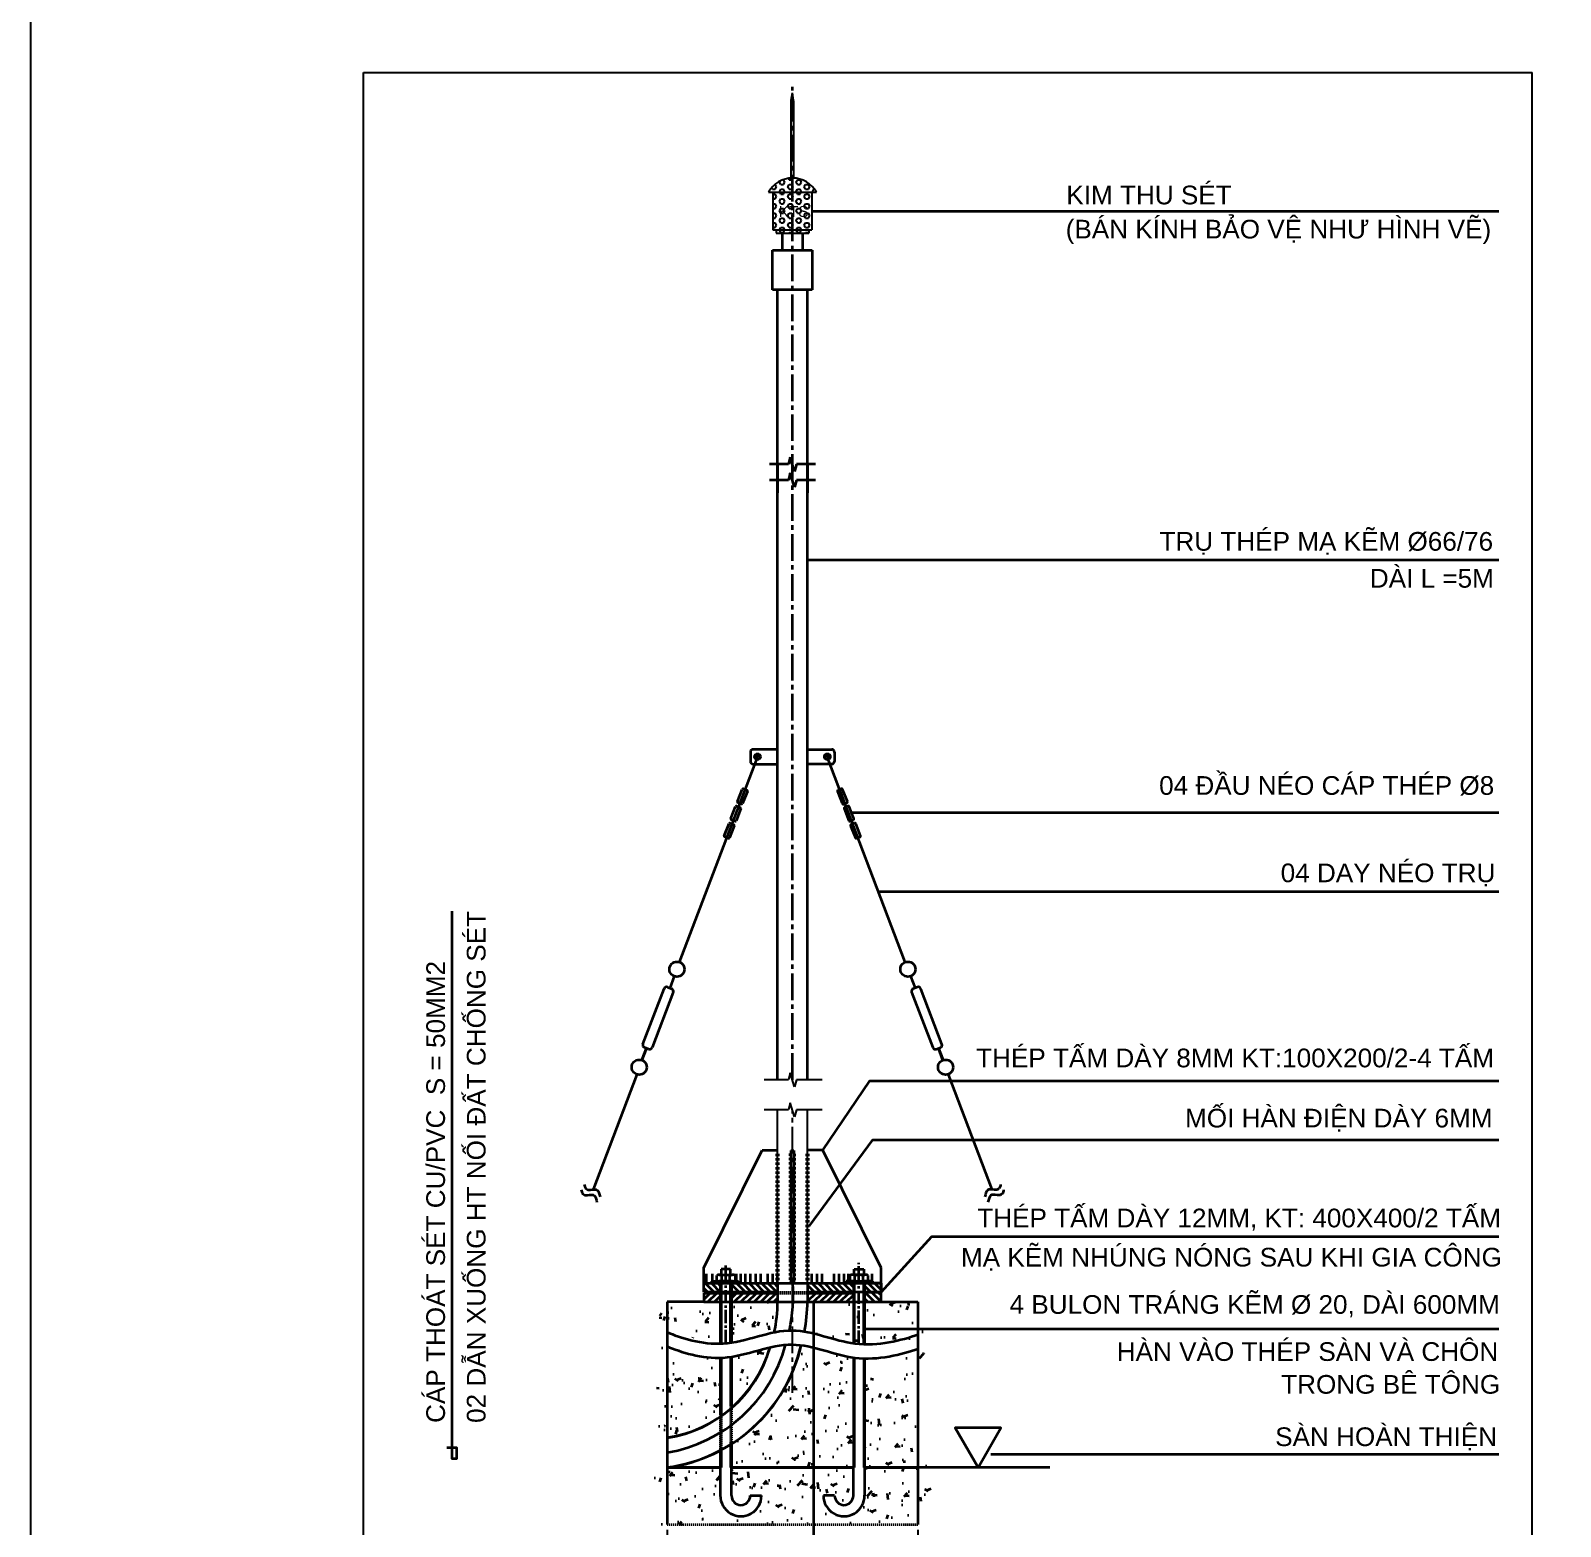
# Model space of a CAD drawing. Extents: x 22709 to 568895, y -41029 to 1932533.
# Drawn here: x 560517.6 to 560690, y 1930269.4 to 1930438 of the extents above; entities that cross this region are included whole.
import ezdxf

# ---------------------------------------------------------------- set-up
doc = ezdxf.new("R2010")
doc.units = ezdxf.units.MI
doc.header["$MEASUREMENT"] = 0
doc.header["$PDMODE"] = 1
doc.linetypes.add('CENTER2', pattern=[1.125, 0.75, -0.125, 0.125, -0.125])
doc.linetypes.add('DASHED2', pattern=[0.375, 0.25, -0.125])
doc.layers.get('DEFPOINTS').update_dxf_attribs({"color": 8, "linetype": 'CONTINUOUS'})
for name, color, linetype in [('7- KHUNG TEN', 8, 'CONTINUOUS'), ('ELEC - TEXT', 84, 'CONTINUOUS'), ('ELECTRICAL DEVICE', 140, 'CONTINUOUS')]:
    doc.layers.add(name, color=color, linetype=linetype)
for name, color, linetype, lineweight in [('CHONG SET', 50, 'CONTINUOUS', 35), ('D-S-DÂY ĐIỆN 1.5', 200, 'DASHED2', 40), ('DIM', 8, 'CONTINUOUS', 9)]:
    doc.layers.add(name, color=color, linetype=linetype, lineweight=lineweight)
doc.styles.add('ARIAL-250', font='arial.ttf', dxfattribs={"height": 250})
doc.styles.add('ARIAL-R', font='arial.ttf', dxfattribs={"height": 300})
doc.styles.add('romans', font='romans.shx', dxfattribs={"width": 0.7})
doc.styles.get("Standard").update_dxf_attribs({"font": 'vntimeh.shx'})
doc.dimstyles.get("Standard").update_dxf_attribs({"dimtxt": 0.18, "dimasz": 0.18, "dimexe": 0.18, "dimexo": 0.0625, "dimgap": 0.09, "dimtad": 0, "dimtih": 1, "dimtoh": 1, "dimdec": 4, "dimzin": 0, "dimdsep": 46, "dimtxsty": 'Standard', "dimcen": 0.09, "dimadec": 0, "dimazin": 0, "dimtfac": 1, "dimtdec": 4, "dimtofl": 0, "dimtmove": 0, "dimatfit": 3, "dimfxl": 1, "dimtolj": 1, "dimtzin": 0, "dimarcsym": 0})
pattern_1 = [(50, (-549479.26, -386304.3), (528.54328, -46.24155), [55.2669, -607.9359]), (355, (-549479.26, -386304.3), (-102.24475, 554.28435), [44.2135, -486.3487]), (100.4514, (-549435.2, -386308.15), (426.29893, 508.04247), [46.96964, -516.666]), (46.1842, (-549479.26, -386156.9), (786.4414, -121.96963), [82.90035, -911.9038]), (96.6356, (-549413.7, -386167.1), (688.74546, 717.81965), [70.4545, -774.9989]), (351.1842, (-549479.26, -386156.9), (688.7449, 717.8202), [66.3203, -729.5231]), (21, (-549405.57, -386193.76), (439.85602, -296.68663), [55.2669, -607.9359]), (326, (-549405.57, -386193.76), (179.2971, 534.35726), [44.2135, -486.3487]), (71.4514, (-549368.9, -386218.5), (619.15332, 237.67014), [46.96964, -516.666]), (37.5, (-549479.26, -386304.3), (8.9605, 245.30681), [0, -480.45357, 0, -493.71763, 0, -488.19094]), (7.5, (-549479.26, -386304.3), (193.85383, 290.63883), [0, -281.49274, 0, -469.40019, 0, -186.06523]), (327.5, (-549643.59, -386304.3), (393.369474, -16.620504), [0, -184.223, 0, -574.77575, 0, -762.6832]), (317.5, (-549717.28, -386304.3), (429.74521, 73.76656), [0, -239.4899, 0, -381.71005, 0, -541.6156])]
pattern_2 = [(0, (-2058443, -2482492), (-4e-15, 64.9519053), [37.5, -75]), (120, (-2058443, -2482492), (-56.25, -32.4759526), [37.5, -75]), (60, (-2058405.5, -2482492), (-56.25, 32.4759527), [37.5, -75])]

# ---------------------------------------------------------------- blocks, each defined once
blk = doc.blocks.new('KIM THU SET NLP  1100-2200')
at = {"layer": 'ELECTRICAL DEVICE'}
h = blk.add_hatch(dxfattribs=at)
h.set_pattern_fill('HEX', color=84, scale=300, angle=-24.3914, style=0)
h.set_pattern_definition(pattern_2)
h.paths.add_polyline_path([(-325, 554), (325, 554, 0.593846)])
h.paths.add_polyline_path([(222, 42), (-222, 42), (-222, 0), (222, 0)])
h = blk.add_hatch(dxfattribs=at)
h.set_pattern_fill('HEX', color=84, scale=300, angle=-24.3914, style=0)
h.set_pattern_definition(pattern_2)
h.paths.add_polyline_path([(265, 554), (-265, 554), (-265, 42), (265, 42)])
h.paths.add_polyline_path([(-226, 180), (257, 180), (257, 405), (-226, 405)], flags=24)
at = {"layer": 'ELECTRICAL DEVICE', "color": 84}
for points in [[(-17, 747), (-17, 1796, -0.040916), (-16, 1804), (0, 1903)], [(17, 747), (17, 1796, 0.040916), (16, 1804), (0, 1903)]]:
    blk.add_lwpolyline(points, format="xyb", dxfattribs=at)
for points in [[(-325, 554), (325, 554)], [(-265, 554), (-265, 42)], [(265, 554), (265, 42)], [(-265, 42), (265, 42)], [(-222, 42), (-222, 0)], [(-222, 0), (222, 0)], [(222, 42), (222, 0)]]:
    blk.add_lwpolyline(points, dxfattribs=at)
blk.add_arc((0, 377), 370, 28.5924, 151.4076, dxfattribs=at)
at = {"layer": 'ELECTRICAL DEVICE', "color": 84, "style": 'ARIAL-250'}
blk.add_text('KTS', height=150, dxfattribs=at).set_placement((-188, 218))
blk = doc.blocks.new('dddd')
at = {"layer": 'DIM', "linetype": 'ByBlock'}
for q in [(-150, 0), (150, 0)]:
    blk.add_line((0, 0), q, dxfattribs=at)
at = {"layer": 'DIM', "linetype": 'ByBlock', "const_width": 60}
blk.add_lwpolyline([(-75, -75), (75, 75)], dxfattribs=at)
blk = doc.blocks.new('*D195')
at = {"layer": 'DEFPOINTS', "color": 0, "lineweight": -3, "transparency": 16777216}
for p in [(578023, 1912129), (580848, 1912129), (580848, 1911747)]:
    blk.add_point(p, dxfattribs=at)
at = {"layer": 'DIM', "color": 251, "lineweight": -2, "transparency": 16777216}
for p, q in [((578023, 1912069), (578023, 1911657)), ((580848, 1912069), (580848, 1911657)), ((578023, 1911747), (580848, 1911747))]:
    blk.add_line(p, q, dxfattribs=at)
at = {"layer": 'DIM', "color": 251, "lineweight": -2, "transparency": 16777216, "xscale": 0.4, "yscale": 0.4, "zscale": 0.4, "rotation": 180}
blk.add_blockref('dddd', (578023, 1911747), dxfattribs=at)
at = {"layer": 'DIM', "color": 251, "lineweight": -2, "transparency": 16777216, "xscale": 0.4, "yscale": 0.4, "zscale": 0.4}
blk.add_blockref('dddd', (580848, 1911747), dxfattribs=at)
at = {"layer": 'DIM', "color": 3, "transparency": 16777216, "insert": (579436, 1911902), "char_height": 200, "attachment_point": 5, "style": 'romans'}
blk.add_mtext('\\A1;700', dxfattribs=at)
blk = doc.blocks.new('A$C0AE028E3')
at = {"layer": 'CHONG SET', "ltscale": 50}
h = blk.add_hatch(dxfattribs=at)
h.set_pattern_fill('ANSI31', color=251, scale=421.081134, angle=90, style=0)
h.set_pattern_definition([(135, (-525261.987, -71178.166), (-35.3577324, -35.3577324), [])])
h.paths.add_polyline_path([(4021.6, 10946.4), (4021.6, 11046.3), (3927.7, 11046.3), (3835.7, 11046.3), (3835.7, 10946.4)])
h.paths.add_polyline_path([(5648.3, 11046.3), (5648.3, 10946.4), (5834.2, 10946.4), (5834.2, 11046.3)])
h.paths.add_polyline_path([(5005, 11046.3), (5005, 10946.4), (5521.7, 10946.4), (5521.7, 11046.3)])
h.paths.add_polyline_path([(4668.2, 10946.4), (4668.2, 11046.3), (4148.2, 11046.3), (4148.2, 10946.4)])
h = blk.add_hatch(dxfattribs=at)
h.set_pattern_fill('ANSI31', color=251, scale=421.081134, angle=180, style=0)
h.set_pattern_definition([(225, (193626.48, 238392.507), (37.218666, -37.218666), [])])
h.paths.add_polyline_path([(4021.6, 10936.4), (3835.7, 10936.4), (3835.7, 10836.4), (4021.6, 10836.4)])
h.paths.add_polyline_path([(4668.2, 10836.4), (4668.2, 10936.4), (4148.2, 10936.4), (4148.2, 10836.4)])
h.paths.add_polyline_path([(5005, 10936.4), (5005, 10836.4), (5521.7, 10836.4), (5521.7, 10936.4)])
h = blk.add_hatch(dxfattribs=at)
h.set_pattern_fill('ANSI31', color=251, scale=421.081134, angle=90, style=0)
h.set_pattern_definition([(135, (193626.48, 238392.507), (-37.218666, -37.218666), [])])
h.paths.add_polyline_path([(5834.3, 10836.4), (5834.3, 10946.4), (5648.3, 10946.4), (5648.3, 10836.4)])
h = blk.add_hatch(dxfattribs=at)
h.set_pattern_fill('AR-CONC', color=250, scale=73.689198, style=0)
h.set_pattern_definition(pattern_1)
edge = h.paths.add_edge_path()
edge.add_spline(control_points=[(6338.2, 10468.3), (6071.4, 10406.3), (5562, 10269.3), (4809.6, 10640.6), (4091.2, 10264.1), (3570.7, 10431.9), (3331.8, 10495.9)], knot_values=[972.8755132, 972.8755132, 972.8755132, 972.8755132, 1773.0589131, 2492.7974269, 3288.9969389, 3995.904954, 3995.904954, 3995.904954, 3995.904954], degree=3, periodic=0)
edge.add_line((4021.6, 10379.9), (4021.6, 10836.4))
edge.add_line((4021.6, 10836.4), (3835.7, 10836.4))
edge.add_line((3835.7, 10836.4), (3331.8, 10836.4))
edge.add_spline(control_points=[(3331.8, 10836.4), (3345.3, 10797.2), (3375.1, 10710.8), (3287.8, 10601.6), (3319.4, 10525.6), (3331.8, 10495.9)], knot_values=[0, 0, 0, 0, 112.4848929, 247.7500307, 334.9198854, 334.9198854, 334.9198854, 334.9198854], degree=3, periodic=0)
edge = h.paths.add_edge_path(flags=17)
edge.add_line((5521.7, 10836.4), (5005, 10836.4))
edge.add_arc((3099.3, 10861.4), 1905.8, 348.09214, 359.24872, ccw=False)
edge.add_spline(control_points=[(6338.2, 10468.3), (6071.4, 10406.3), (5562, 10269.3), (4809.6, 10640.6), (4091.2, 10264.1), (3570.7, 10431.9), (3331.8, 10495.9)], knot_values=[972.8755132, 972.8755132, 972.8755132, 972.8755132, 1773.0589131, 2492.7974269, 3288.9969389, 3995.904954, 3995.904954, 3995.904954, 3995.904954], degree=3, periodic=0)
edge.add_line((5521.7, 10397.5), (5521.7, 10836.4))
edge = h.paths.add_edge_path()
edge.add_line((5834.3, 10836.4), (5648.3, 10836.4))
edge.add_line((5648.3, 10836.4), (5648.3, 10359.4))
edge.add_spline(control_points=[(5648.3, 10359.4), (5876.9, 10353.8), (6108.1, 10414.8), (6338.2, 10468.3)], knot_values=[3305.6329932, 3305.6329932, 3305.6329932, 3305.6329932, 3995.904954, 3995.904954, 3995.904954, 3995.904954], degree=3, periodic=0)
edge.add_spline(control_points=[(6338.2, 10468.3), (6324.2, 10507.4), (6293.3, 10593.6), (6380.3, 10710.7), (6351.4, 10797.2), (6338.2, 10836.4)], knot_values=[0, 0, 0, 0, 112.7559243, 248.0210621, 360.505955, 360.505955, 360.505955, 360.505955], degree=3, periodic=0)
edge.add_line((6338.2, 10836.4), (5834.3, 10836.4))
h = blk.add_hatch(dxfattribs=at)
h.set_pattern_fill('AR-CONC', color=250, scale=73.689198, style=0)
h.set_pattern_definition(pattern_1)
edge = h.paths.add_edge_path()
edge.add_line((4148.2, 10836.4), (4148.2, 10378.1))
edge.add_spline(control_points=[(4148.2, 10378.1), (4381.3, 10414.2), (4840.5, 10625.3), (5562, 10269.3), (6071.4, 10406.3), (6338.2, 10468.3)], knot_values=[1775.1779605, 1775.1779605, 1775.1779605, 1775.1779605, 2475.9830403, 3195.721554, 3995.904954, 3995.904954, 3995.904954, 3995.904954], degree=3, periodic=0)
edge.add_arc((3126.2, 10834.8), 1541.9, 347.30689, 359.94085)
edge.add_line((4668.2, 10833.2), (4668.2, 10836.4))
edge.add_line((4668.2, 10836.4), (4148.2, 10836.4))
h = blk.add_hatch(dxfattribs=at)
h.set_pattern_fill('AR-CONC', color=250, scale=73.689198, style=0)
h.set_pattern_definition([(50, (193626.5, 238392.5), (528.5433, -46.24155), [55.2669, -607.9359]), (355, (193626.5, 238392.5), (-102.2447, 554.2844), [44.2135, -486.3487]), (100.4514, (193670.53, 238388.65), (426.2989, 508.0425), [46.9696, -516.666]), (46.1842, (193626.5, 238539.9), (786.4414, -121.9696), [82.9003, -911.9038]), (96.6356, (193692, 238529.7), (688.7455, 717.8197), [70.4545, -774.9989]), (351.1842, (193626.5, 238539.9), (688.745, 717.8202), [66.3203, -729.523]), (21, (193700.17, 238503.04), (439.856, -296.68663), [55.2669, -607.9359]), (326, (193700.17, 238503.04), (179.2971, 534.3573), [44.2135, -486.3487]), (71.4514, (193736.8, 238478.3), (619.1533, 237.6701), [46.9696, -516.666]), (37.5, (193626.48, 238392.5), (8.9605, 245.30681), [0, -480.45357, 0, -493.71763, 0, -488.19094]), (7.5, (193626.48, 238392.5), (193.85383, 290.63883), [0, -281.49274, 0, -469.4002, 0, -186.06523]), (327.5, (193462.15, 238392.5), (393.36947, -16.6205), [0, -184.223, 0, -574.77575, 0, -762.6832]), (317.5, (193388.47, 238392.5), (429.7452, 73.76656), [0, -239.4899, 0, -381.71005, 0, -541.6156])])
edge = h.paths.add_edge_path()
edge.add_line((4148.2, 9270.2), (4148.2, 8969.8))
edge.add_line((4148.2, 8969.8), (5521.7, 8969.8))
edge.add_line((5521.7, 8969.8), (5521.7, 10209.8))
edge.add_spline(control_points=[(5521.7, 10209.8), (5324.3, 10238.2), (5129.1, 10322.4), (4934.7, 10348.1)], knot_values=[2578.5448388, 2578.5448388, 2578.5448388, 2578.5448388, 3177.9100283, 3177.9100283, 3177.9100283, 3177.9100283], degree=3, periodic=0)
edge.add_arc((3099.3, 10861.4), 1905.8, 303.39132, 344.37543, ccw=False)
edge = h.paths.add_edge_path()
edge.add_spline(control_points=[(6338.2, 8326.9), (6400.6, 8512.2), (6474, 8730), (6430.7, 8938.8), (6422.3, 8969.8)], knot_values=[1326.6656005, 1326.6656005, 1326.6656005, 1326.6656005, 1857.6914592, 1950.650887, 1950.650887, 1950.650887, 1950.650887], degree=3, periodic=0)
edge.add_line((6422.3, 8969.8), (6338.2, 8969.8))
edge.add_line((6338.2, 8969.8), (5648.3, 8969.8))
edge.add_line((5648.3, 8969.8), (5648.3, 8656.8))
edge.add_arc((5416.1, 8652.9), 232.2, -180, 0.9526, ccw=False)
edge.add_line((5183.9, 8652.9), (5310.5, 8652.9))
edge.add_arc((5416.1, 8652.9), 105.6, 180, 360)
edge.add_line((5521.7, 8652.9), (5521.7, 8969.8))
edge.add_line((5521.7, 8969.8), (4148.2, 8969.8))
edge.add_line((4148.2, 8969.8), (4148.2, 8652.9))
edge.add_arc((4253.9, 8652.9), 105.6, 180, 360)
edge.add_line((4359.5, 8652.9), (4486.1, 8652.9))
edge.add_arc((4253.9, 8652.9), 232.2, 179.0474, 360, ccw=False)
edge.add_line((4021.6, 8656.8), (4021.6, 8969.8))
edge.add_line((4021.6, 8969.8), (3331.8, 8969.8))
edge.add_spline(control_points=[(3331.8, 8969.8), (3296.5, 8903.3), (3226.9, 8771.8), (3388.8, 8590.7), (3232.9, 8446.7), (3300.1, 8365.3), (3331.8, 8326.9)], knot_values=[0, 0, 0, 0, 197.8101099, 390.6014276, 529.3875228, 653.0424387, 653.0424387, 653.0424387, 653.0424387], degree=3, periodic=0)
edge.add_line((3331.8, 8326.9), (6338.2, 8326.9))
edge = h.paths.add_edge_path()
edge.add_spline(control_points=[(6422.3, 8969.8), (6364.6, 9182.9), (6053.6, 9609.9), (6241.1, 10069.9), (6338.2, 10308.2)], knot_values=[0, 0, 0, 0, 639.6189124, 1326.6656005, 1326.6656005, 1326.6656005, 1326.6656005], degree=3, periodic=0)
edge.add_spline(control_points=[(6338.2, 10308.2), (6108.1, 10254.7), (5876.9, 10193.7), (5648.3, 10199.4)], knot_values=[3305.6329932, 3305.6329932, 3305.6329932, 3305.6329932, 3995.904954, 3995.904954, 3995.904954, 3995.904954], degree=3, periodic=0)
edge.add_line((5648.3, 10199.4), (5648.3, 8969.8))
edge.add_line((5648.3, 8969.8), (6338.2, 8969.8))
edge.add_line((6338.2, 8969.8), (6422.3, 8969.8))
edge = h.paths.add_edge_path()
edge.add_spline(control_points=[(3331.8, 9306.6), (3363.7, 9354.6), (3450.5, 9485.1), (3114.7, 9723.7), (3488.1, 10039.2), (3372.8, 10257.9), (3331.8, 10335.8)], knot_values=[0, 0, 0, 0, 147.1570318, 400.1539473, 823.1063548, 1057.1597679, 1057.1597679, 1057.1597679, 1057.1597679], degree=3, periodic=0)
edge.add_line((3332, 9308), (3332, 9306.7))
edge.add_arc((3126.2, 10834.8), 1541.9, 277.67053, 305.50052)
edge.add_line((4021.6, 9579.5), (4021.6, 10206.1))
edge.add_spline(control_points=[(4021.6, 10206.1), (3794.2, 10199.8), (3560.3, 10274.6), (3331.8, 10335.8)], knot_values=[972.8755132, 972.8755132, 972.8755132, 972.8755132, 1649.0328304, 1649.0328304, 1649.0328304, 1649.0328304], degree=3, periodic=0)
h = blk.add_hatch(dxfattribs=at)
h.set_pattern_fill('AR-CONC', color=250, scale=73.689198, style=0)
h.set_pattern_definition(pattern_1)
edge = h.paths.add_edge_path()
edge.add_arc((3126.2, 10834.8), 1541.9, 311.51349, 340.6156)
edge.add_spline(control_points=[(4580.8, 10323), (4438, 10290), (4294.4, 10240.6), (4148.2, 10218)], knot_values=[1775.1779605, 1775.1779605, 1775.1779605, 1775.1779605, 2214.6156697, 2214.6156697, 2214.6156697, 2214.6156697], degree=3, periodic=0)
edge.add_line((4148.2, 10218), (4148.2, 9680.2))
at = {"layer": 'CHONG SET', "color": 8, "linetype": 'CENTER2', "ltscale": 400}
blk.add_line((4835, 13338.5), (4835, 24528.6), dxfattribs=at)
at = {"layer": 'CHONG SET', "color": 30, "linetype": 'Continuous'}
for p, q in [((4720.7, 22881.3), (4720.7, 22689.6)), ((4951.4, 22689.6), (4951.4, 22881.3)), ((4611.3, 22240.6), (4611.3, 22689.6)), ((4611.3, 22689.6), (5055.6, 22689.6)), ((4720.7, 22689.6), (4951.4, 22689.6)), ((5055.6, 22689.6), (5055.6, 22240.6)), ((5055.6, 22240.6), (4611.3, 22240.6)), ((4665, 19954.2), (4665, 22240.6)), ((5005, 19954.2), (5005, 22240.6)), ((4665, 20275.4), (4665, 19954.2)), ((5005, 20275.4), (5005, 19954.2)), ((4665, 17088.8), (4665, 20097.9)), ((5005, 17088.8), (5005, 20097.9)), ((4665, 13338.5), (4665, 17088.8)), ((5005, 13338.5), (5005, 17088.8))]:
    blk.add_line(p, q, dxfattribs=at)
at = {"layer": 'CHONG SET', "color": 9}
for p, q in [((4810.9, 20355.4), (4789.5, 20275.4)), ((4859.1, 20195.5), (4810.9, 20355.4)), ((4789.5, 20275.4), (4575.2, 20275.4)), ((4810.9, 20177.8), (4789.5, 20097.9)), ((4859.1, 20017.9), (4810.9, 20177.8)), ((4880.5, 20275.4), (4859.1, 20195.5)), ((5094.8, 20275.4), (4880.5, 20275.4)), ((4789.5, 20097.9), (4575.2, 20097.9)), ((4880.5, 20097.9), (4859.1, 20017.9)), ((5094.8, 20097.9), (4880.5, 20097.9))]:
    blk.add_line(p, q, dxfattribs=at)
at = {"layer": 'CHONG SET', "color": 9, "ltscale": 15}
for p, q in [((3563.6, 14665.1), (4439.9, 16973.2)), ((6106.4, 14665.1), (5230.1, 16973.2)), ((4215.6, 16475), (4268.9, 16611.4)), ((4327.2, 16588.6), (4273.9, 16452.2)), ((4281.9, 16617.1), (4321.5, 16601.5)), ((5342.7, 16588.6), (5396.1, 16452.2)), ((5388.1, 16617.1), (5348.4, 16601.5)), ((5454.4, 16475), (5401, 16611.4)), ((4141.4, 16282.2), (4194.7, 16418.6)), ((4253, 16395.8), (4199.7, 16259.4)), ((4207.7, 16424.3), (4247.4, 16408.8)), ((4260.9, 16446.5), (4221.2, 16462)), ((5409, 16446.5), (5448.7, 16462)), ((5416.9, 16395.8), (5470.3, 16259.4)), ((5462.3, 16424.3), (5422.6, 16408.8)), ((5528.6, 16282.2), (5475.2, 16418.6)), ((4067.3, 16089.4), (4120.7, 16225.8)), ((4133.6, 16231.5), (4173.3, 16215.9)), ((4186.7, 16253.7), (4147.1, 16269.2)), ((5483.2, 16253.7), (5522.9, 16269.2)), ((5536.3, 16231.5), (5496.6, 16215.9)), ((5602.6, 16089.4), (5549.3, 16225.8)), ((4112.7, 16060.9), (4073, 16076.4)), ((4179, 16203), (4125.6, 16066.6)), ((5491, 16203), (5544.3, 16066.6)), ((5557.3, 16060.9), (5596.9, 16076.4)), ((3502.8, 14506.5), (3452, 14373.6)), ((6167.2, 14506.5), (6218, 14373.6)), ((3149.4, 13742), (3388, 14366)), ((3491.4, 14326.4), (3252.8, 13702.5)), ((3426.7, 14383.3), (3474.1, 14365.2)), ((6178.6, 14326.4), (6417.1, 13702.5)), ((6243.2, 14383.3), (6195.9, 14365.2)), ((6520.5, 13742), (6282, 14366)), ((3188.9, 13694.8), (3137.6, 13562.2)), ((3139.4, 13561.6), (3190.7, 13694.2)), ((3214.1, 13685.2), (3166.7, 13703.3)), ((6455.9, 13685.2), (6503.2, 13703.3)), ((6530.6, 13561.6), (6479.3, 13694.2)), ((6481.1, 13694.8), (6532.4, 13562.2)), ((3081.4, 13400.7), (2588.3, 12103.3)), ((6588.5, 13400.7), (7081.7, 12103.3)), ((3835.7, 11220.5), (4493.2, 12544.6)), ((4493.2, 12544.6), (4665, 12544.6)), ((4816.8, 12544.2), (4851.7, 12544.2)), ((4816.8, 12544.2), (4816.8, 11046.3)), ((4851.7, 12544.2), (4851.7, 11046.3)), ((5176.7, 12544.6), (5005, 12544.6)), ((5834.2, 11220.5), (5176.7, 12544.6)), ((3835.7, 10946.4), (3835.7, 11220.5)), ((5834.2, 10946.4), (5834.2, 11220.5)), ((3835.7, 11046.3), (4021.6, 11046.3)), ((3864.8, 11046.3), (3864.8, 11152.7)), ((3927.7, 11068.6), (4031.9, 11068.6)), ((3927.7, 11046.3), (3927.7, 11068.6)), ((4031.9, 11046.3), (3927.7, 11046.3)), ((3935.7, 11046.3), (3935.7, 11152.7)), ((3935.7, 11046.3), (3935.7, 11152.7)), ((3982, 11075.8), (3982, 11133.7)), ((4009.1, 11141), (4160.7, 11141)), ((4160.7, 11068.6), (4009.1, 11068.6)), ((4031.9, 11204), (4031.9, 11141)), ((4138, 11204), (4031.9, 11204)), ((4039.6, 11077.7), (4039.6, 11131.8)), ((4130.3, 11078.6), (4130.3, 11130.9)), ((4138, 11141), (4138, 11204)), ((4138, 11068.6), (4228.6, 11068.6)), ((4228.6, 11046.3), (4138, 11046.3)), ((4187.9, 11133.7), (4187.9, 11075.8)), ((4203.6, 11046.3), (4203.6, 11152.7)), ((4228.6, 11068.6), (4228.6, 11046.3)), ((4253.4, 11046.3), (4253.4, 11152.7)), ((4864.8, 11046.3), (4803.8, 11046.3)), ((5441.3, 11068.6), (5441.3, 11046.3)), ((5532, 11068.6), (5441.3, 11068.6)), ((5441.3, 11046.3), (5532, 11046.3)), ((5482.1, 11133.7), (5482.1, 11075.8)), ((5660.8, 11141), (5509.2, 11141)), ((5509.2, 11068.6), (5660.8, 11068.6)), ((5532, 11204), (5638.1, 11204)), ((5532, 11141), (5532, 11204)), ((5539.7, 11078.6), (5539.7, 11130.9)), ((5630.4, 11077.7), (5630.4, 11131.8)), ((5638.1, 11204), (5638.1, 11141)), ((5742.2, 11068.6), (5638.1, 11068.6)), ((5638.1, 11046.3), (5742.2, 11046.3)), ((5834.2, 11046.3), (5648.3, 11046.3)), ((5688, 11075.8), (5688, 11133.7)), ((5742.2, 11046.3), (5742.2, 11068.6)), ((3835.7, 10946.4), (4021.6, 10946.4)), ((3835.7, 10936.4), (4668.2, 10936.4)), ((4148.2, 10946.4), (4668.2, 10946.4)), ((5005, 10946.4), (5521.7, 10946.4)), ((5005, 10936.4), (5521.7, 10936.4)), ((5834.2, 10946.4), (5648.3, 10946.4))]:
    blk.add_line(p, q, dxfattribs=at)
at = {"layer": 'CHONG SET', "ltscale": 15}
for p, q in [((4361.5, 17033.3), (4361.5, 16927.5)), ((4665, 17063.3), (4391.5, 17063.3)), ((4391.5, 16897.5), (4665, 16897.5)), ((4665, 16897.5), (4665, 17063.3)), ((5005, 17063.3), (5278.4, 17063.3)), ((5005, 16897.5), (5005, 17063.3)), ((5278.4, 16897.5), (5005, 16897.5)), ((5308.4, 17033.3), (5308.4, 16927.5))]:
    blk.add_line(p, q, dxfattribs=at)
at = {"layer": 'CHONG SET', "color": 8, "linetype": 'Continuous'}
for p, q in [((4642.5, 12494.6), (4687.4, 12494.6)), ((4642.5, 12444.6), (4687.4, 12444.6)), ((4816.8, 12494.6), (4794.4, 12494.6)), ((4816.8, 12444.6), (4794.4, 12444.6)), ((4851.7, 12494.6), (4874.2, 12494.6)), ((4851.7, 12444.6), (4874.2, 12444.6)), ((4982.5, 12494.6), (5027.4, 12494.6)), ((4982.5, 12444.6), (5027.4, 12444.6)), ((4642.5, 12394.6), (4687.4, 12394.6)), ((4642.5, 12394.6), (4687.4, 12394.6)), ((4642.5, 12394.6), (4687.4, 12394.6)), ((4642.5, 12394.6), (4687.4, 12394.6)), ((4642.5, 12344.7), (4687.4, 12344.7)), ((4642.5, 12294.7), (4687.4, 12294.7)), ((4642.5, 12244.8), (4687.4, 12244.8)), ((4816.8, 12394.6), (4794.4, 12394.6)), ((4816.8, 12394.6), (4794.4, 12394.6)), ((4816.8, 12394.6), (4794.4, 12394.6)), ((4816.8, 12394.6), (4794.4, 12394.6)), ((4816.8, 12344.7), (4794.4, 12344.7)), ((4816.8, 12294.7), (4794.4, 12294.7)), ((4816.8, 12244.8), (4794.4, 12244.8)), ((4851.7, 12394.6), (4874.2, 12394.6)), ((4851.7, 12394.6), (4874.2, 12394.6)), ((4851.7, 12394.6), (4874.2, 12394.6)), ((4851.7, 12394.6), (4874.2, 12394.6)), ((4851.7, 12344.7), (4874.2, 12344.7)), ((4851.7, 12294.7), (4874.2, 12294.7)), ((4851.7, 12244.8), (4874.2, 12244.8)), ((4982.5, 12394.6), (5027.4, 12394.6)), ((4982.5, 12394.6), (5027.4, 12394.6)), ((4982.5, 12394.6), (5027.4, 12394.6)), ((4982.5, 12394.6), (5027.4, 12394.6)), ((4982.5, 12344.7), (5027.4, 12344.7)), ((4982.5, 12294.7), (5027.4, 12294.7)), ((4982.5, 12244.8), (5027.4, 12244.8)), ((4642.5, 12194.8), (4687.4, 12194.8)), ((4642.5, 12144.8), (4687.4, 12144.8)), ((4642.5, 12094.9), (4687.4, 12094.9)), ((4816.8, 12194.8), (4794.4, 12194.8)), ((4816.8, 12144.8), (4794.4, 12144.8)), ((4816.8, 12094.9), (4794.4, 12094.9)), ((4851.7, 12194.8), (4874.2, 12194.8)), ((4851.7, 12144.8), (4874.2, 12144.8)), ((4851.7, 12094.9), (4874.2, 12094.9)), ((4982.5, 12194.8), (5027.4, 12194.8)), ((4982.5, 12144.8), (5027.4, 12144.8)), ((4982.5, 12094.9), (5027.4, 12094.9)), ((4642.5, 12044.9), (4687.4, 12044.9)), ((4642.5, 11994.9), (4687.4, 11994.9)), ((4642.5, 11994.9), (4687.4, 11994.9)), ((4642.5, 11945), (4687.4, 11945)), ((4816.8, 12044.9), (4794.4, 12044.9)), ((4816.8, 11994.9), (4794.4, 11994.9)), ((4816.8, 11994.9), (4794.4, 11994.9)), ((4816.8, 11945), (4794.4, 11945)), ((4851.7, 12044.9), (4874.2, 12044.9)), ((4851.7, 11994.9), (4874.2, 11994.9)), ((4851.7, 11994.9), (4874.2, 11994.9)), ((4851.7, 11945), (4874.2, 11945)), ((4982.5, 12044.9), (5027.4, 12044.9)), ((4982.5, 11994.9), (5027.4, 11994.9)), ((4982.5, 11994.9), (5027.4, 11994.9)), ((4982.5, 11945), (5027.4, 11945)), ((4642.5, 11895), (4687.4, 11895)), ((4642.5, 11845.1), (4687.4, 11845.1)), ((4642.5, 11795.1), (4687.4, 11795.1)), ((4642.5, 11745.1), (4687.4, 11745.1)), ((4816.8, 11895), (4794.4, 11895)), ((4816.8, 11845.1), (4794.4, 11845.1)), ((4816.8, 11795.1), (4794.4, 11795.1)), ((4816.8, 11745.1), (4794.4, 11745.1)), ((4851.7, 11895), (4874.2, 11895)), ((4851.7, 11845.1), (4874.2, 11845.1)), ((4851.7, 11795.1), (4874.2, 11795.1)), ((4851.7, 11745.1), (4874.2, 11745.1)), ((4982.5, 11895), (5027.4, 11895)), ((4982.5, 11845.1), (5027.4, 11845.1)), ((4982.5, 11795.1), (5027.4, 11795.1)), ((4982.5, 11745.1), (5027.4, 11745.1)), ((4642.5, 11695.2), (4687.4, 11695.2)), ((4642.5, 11645.2), (4687.4, 11645.2)), ((4642.5, 11595.3), (4687.4, 11595.3)), ((4642.5, 11595.3), (4687.4, 11595.3)), ((4816.8, 11695.2), (4794.4, 11695.2)), ((4816.8, 11645.2), (4794.4, 11645.2)), ((4816.8, 11595.3), (4794.4, 11595.3)), ((4816.8, 11595.3), (4794.4, 11595.3)), ((4851.7, 11695.2), (4874.2, 11695.2)), ((4851.7, 11645.2), (4874.2, 11645.2)), ((4851.7, 11595.3), (4874.2, 11595.3)), ((4851.7, 11595.3), (4874.2, 11595.3)), ((4982.5, 11695.2), (5027.4, 11695.2)), ((4982.5, 11645.2), (5027.4, 11645.2)), ((4982.5, 11595.3), (5027.4, 11595.3)), ((4982.5, 11595.3), (5027.4, 11595.3)), ((4642.5, 11545.3), (4687.4, 11545.3)), ((4642.5, 11495.3), (4687.4, 11495.3)), ((4642.5, 11445.4), (4687.4, 11445.4)), ((4642.5, 11395.4), (4687.4, 11395.4)), ((4816.8, 11545.3), (4794.4, 11545.3)), ((4816.8, 11495.3), (4794.4, 11495.3)), ((4816.8, 11445.4), (4794.4, 11445.4)), ((4816.8, 11395.4), (4794.4, 11395.4)), ((4851.7, 11545.3), (4874.2, 11545.3)), ((4851.7, 11495.3), (4874.2, 11495.3)), ((4851.7, 11445.4), (4874.2, 11445.4)), ((4851.7, 11395.4), (4874.2, 11395.4)), ((4982.5, 11545.3), (5027.4, 11545.3)), ((4982.5, 11495.3), (5027.4, 11495.3)), ((4982.5, 11445.4), (5027.4, 11445.4)), ((4982.5, 11395.4), (5027.4, 11395.4)), ((4642.5, 11345.4), (4687.4, 11345.4)), ((4642.5, 11295.5), (4687.4, 11295.5)), ((4642.5, 11245.5), (4687.4, 11245.5)), ((4816.8, 11345.4), (4794.4, 11345.4)), ((4816.8, 11295.5), (4794.4, 11295.5)), ((4816.8, 11245.5), (4794.4, 11245.5)), ((4851.7, 11345.4), (4874.2, 11345.4)), ((4851.7, 11295.5), (4874.2, 11295.5)), ((4851.7, 11245.5), (4874.2, 11245.5)), ((4982.5, 11345.4), (5027.4, 11345.4)), ((4982.5, 11295.5), (5027.4, 11295.5)), ((4982.5, 11245.5), (5027.4, 11245.5)), ((4021.6, 11046.3), (4021.6, 10366.2)), ((4148.2, 11046.3), (4148.2, 10378.1)), ((4306.8, 11046.3), (4306.8, 11152.7)), ((4363.8, 11046.3), (4363.8, 11152.7)), ((4420.8, 11046.3), (4420.8, 11152.7)), ((4477.8, 11046.3), (4477.8, 11152.7)), ((4557.8, 11046.3), (4557.8, 11152.7)), ((4614.7, 11046.3), (4614.7, 11152.7)), ((4642.5, 11195.6), (4687.4, 11195.6)), ((4642.5, 11195.6), (4687.4, 11195.6)), ((4642.5, 11145.6), (4687.4, 11145.6)), ((4642.5, 11095.6), (4687.4, 11095.6)), ((4668.2, 11046.3), (4668.2, 11152.7)), ((4816.8, 11195.6), (4794.4, 11195.6)), ((4816.8, 11195.6), (4794.4, 11195.6)), ((4816.8, 11145.6), (4794.4, 11145.6)), ((4816.8, 11095.6), (4794.4, 11095.6)), ((4851.7, 11195.6), (4874.2, 11195.6)), ((4851.7, 11195.6), (4874.2, 11195.6)), ((4851.7, 11145.6), (4874.2, 11145.6)), ((4851.7, 11095.6), (4874.2, 11095.6)), ((4982.5, 11195.6), (5027.4, 11195.6)), ((4982.5, 11195.6), (5027.4, 11195.6)), ((4982.5, 11145.6), (5027.4, 11145.6)), ((4982.5, 11095.6), (5027.4, 11095.6)), ((5055.2, 11046.3), (5055.2, 11152.7)), ((5112.2, 11046.3), (5112.2, 11152.7)), ((5169.2, 11046.3), (5169.2, 11152.7)), ((5306.2, 11046.3), (5306.2, 11152.7)), ((5363.1, 11046.3), (5363.1, 11152.7)), ((5416.6, 11046.3), (5416.6, 11152.7)), ((5466.4, 11046.3), (5466.4, 11152.7)), ((5521.7, 11046.3), (5521.7, 10836.4)), ((5521.7, 11046.3), (5521.7, 10369.9)), ((5648.3, 11046.3), (5648.3, 10836.4)), ((5648.3, 11046.3), (5648.3, 10359.4)), ((5734.2, 11046.3), (5734.2, 11152.7)), ((5734.2, 11046.3), (5734.2, 11152.7))]:
    blk.add_line(p, q, dxfattribs=at)
at = {"layer": 'CHONG SET', "color": 8, "linetype": 'CENTER2', "ltscale": 200}
for p, q in [((4084.9, 10370.1), (4084.9, 11264.5)), ((5585, 10362.8), (5585, 11277.4))]:
    blk.add_line(p, q, dxfattribs=at)
at = {"layer": 'CHONG SET', "ltscale": 50}
for p, q in [((3835.7, 10946.4), (3835.7, 11046.3)), ((3835.7, 11046.3), (5834.2, 11046.3)), ((5834.2, 11046.3), (5834.2, 10946.4)), ((4668.2, 10946.4), (3835.7, 10946.4)), ((5834.2, 10946.4), (5005, 10946.4))]:
    blk.add_line(p, q, dxfattribs=at)
at = {"layer": 'CHONG SET', "linetype": 'Continuous'}
for p, q in [((4031.9, 11068.6), (4031.9, 10366.5)), ((4138, 10376.5), (4138, 11068.6)), ((4148.2, 11046.3), (5521.7, 11046.3)), ((5532, 10836.4), (5532, 11068.6)), ((5532, 11068.6), (5532, 10368.5)), ((5638.1, 11068.6), (5638.1, 10836.4)), ((5638.1, 10359.7), (5638.1, 11068.6)), ((5648.3, 11046.3), (5834.2, 11046.3)), ((5648.3, 10946.4), (5834.2, 10946.4))]:
    blk.add_line(p, q, dxfattribs=at)
at = {"layer": 'CHONG SET', "color": 6, "ltscale": 1000}
for p, q in [((4031.9, 8969.8), (3422.3, 8969.8)), ((6247.6, 8969.8), (5638.1, 8969.8))]:
    blk.add_line(p, q, dxfattribs=at)
at = {"layer": 'CHONG SET', "color": 251, "linetype": 'DASHED2', "ltscale": 50}
blk.add_line((3422.3, 8326.9), (6247.6, 8326.9), dxfattribs=at)
at = {"layer": 'CHONG SET', "color": 8}
for points in [[(5055.1, 23128.8), (12796.2, 23128.8)], [(12796.2, 19194.7), (5005, 19194.7)], [(5501.9, 16350.4), (12796.2, 16350.4)], [(5804.4, 15460.6), (12796.2, 15460.6)], [(997.3, 15238.8), (997.3, 9070.6), (1052.7, 9070.6), (1052.7, 9192.4), (938.5, 9192.4)], [(5176.7, 12544.6), (5708.8, 13328.8), (12796.2, 13328.8)], [(5027.4, 11695.2), (5740.4, 12661.1), (12796.2, 12661.1)], [(5834.2, 10946.4), (6406.7, 11571.9), (12796.2, 11571.9)], [(5070.6, 10836.4), (5070.6, 7816.9), (12796.2, 7816.9)], [(5648.3, 10533.5), (12796.2, 10533.5)], [(7070.7, 9119.9), (12796.2, 9119.9)]]:
    blk.add_lwpolyline(points, dxfattribs=at)
at = {"layer": 'CHONG SET', "color": 50, "ltscale": 1000, "const_width": 0.842}
for points in [[(4835, 22881.3), (4834.8, 20276)], [(4834.8, 20098.5), (4834.4, 13340.4)]]:
    blk.add_lwpolyline(points, dxfattribs=at)
at = {"layer": 'CHONG SET', "color": 251, "ltscale": 50}
for points in [[(4668.2, 11046.3), (4668.2, 10836.4)], [(5005, 11046.3), (5005, 10836.4)]]:
    blk.add_lwpolyline(points, dxfattribs=at)
at = {"layer": 'CHONG SET', "color": 6, "ltscale": 1000}
for points in [[(3835.7, 10936.4), (3835.7, 10836.4), (5834.3, 10836.4), (5834.3, 10946.4)], [(3835.7, 10836.4), (3422.3, 10836.4)], [(3422.3, 10836.4), (3422.3, 8326.9)], [(5834.3, 10836.4), (6247.6, 10836.4)], [(6247.6, 10836.4), (6247.6, 8326.9)], [(3422.3, 8971.9), (3422.3, 8969.8)], [(3422.3, 8969.8), (4031.9, 8969.8)], [(4031.9, 8969.8), (4021.6, 8969.8), (4021.6, 8649)], [(4138, 8969.8), (5532, 8969.8)], [(4148.2, 8652.9), (4148.2, 8969.8), (4138, 8969.8)], [(5532, 8969.8), (4138, 8969.8)], [(5521.7, 8652.9), (5521.7, 8969.8), (5532, 8969.8)], [(5638.1, 8969.8), (6247.6, 8969.8)], [(5638.1, 8969.8), (5648.3, 8969.8), (5648.3, 8649)], [(7735.7, 8969.8), (6247.6, 8969.8)], [(4359.5, 8652.9), (4486.1, 8652.9)], [(5310.5, 8652.9), (5183.9, 8652.9)]]:
    blk.add_lwpolyline(points, dxfattribs=at)
at = {"layer": 'CHONG SET', "color": 251, "linetype": 'DASHED2', "ltscale": 50}
for points in [[(4668.2, 10946.4), (5005, 10946.4)], [(4668.2, 10936.4), (5005, 10936.4)], [(4138, 9668.4), (4138, 9266)], [(4148.2, 9677.4), (4148.2, 9272.7)], [(4021.6, 9576.9), (4021.6, 9196)], [(4031.9, 9584.3), (4031.9, 9201.7)], [(3422.6, 9304.5), (3422.3, 8971.9)]]:
    blk.add_lwpolyline(points, dxfattribs=at)
at = {"layer": 'CHONG SET', "color": 8, "linetype": 'Continuous'}
for points in [[(4021.6, 10206.1), (4021.6, 9579.5)], [(4148.2, 10218), (4148.2, 9680.2)], [(5521.7, 10209.8), (5521.7, 8969.8)], [(5648.3, 10199.4), (5648.3, 8969.8)], [(4021.6, 9193.6), (4021.6, 8969.8)], [(4148.2, 9270.2), (4148.2, 8969.8)]]:
    blk.add_lwpolyline(points, dxfattribs=at)
at = {"layer": 'CHONG SET', "linetype": 'Continuous'}
for points in [[(4031.9, 10206.4), (4031.9, 9586.9)], [(4138, 10216.4), (4138, 9671.2)], [(5532, 10208.4), (5532, 8969.8)], [(5638.1, 10199.6), (5638.1, 8969.8)], [(4031.9, 9199.3), (4031.9, 8969.8)], [(4138, 9263.5), (4138, 8969.8)]]:
    blk.add_lwpolyline(points, dxfattribs=at)
at = {"layer": 'CHONG SET', "color": 6, "ltscale": 1000}
blk.add_lwpolyline([(6927.9, 8969.8), (7185.2, 9415.4), (6670.6, 9415.4)], close=True, dxfattribs=at)
at = {"layer": 'CHONG SET', "color": 50, "ltscale": 1000}
blk.add_lwpolyline([(3422.5, 9138.2, 0.612, 0.612, 0), (455.6, 9138.2, 0, 0, 0), (586.2, 9206.5, 0, 0, 0), (586.2, 9138.2, 0, 0, 0)], format="xyseb", dxfattribs=at)
at = {"layer": 'CHONG SET', "color": 1, "ltscale": 1000}
blk.add_arc((3061.1, 10900.1), 1782.6, 347.532, 4.70397, dxfattribs=at)
at = {"layer": 'CHONG SET', "color": 6, "ltscale": 1000}
for centre, radius, start, end in [((3126.2, 10834.8), 1541.9, 347.22359, 0.05915), ((3099.3, 10861.4), 1905.8, 349.15279, 359.24872), ((3184.6, 10749.6), 1793.5, 277.60862, 347.08248), ((3184.6, 10749.6), 1795.6, 277.60791, 347.07941), ((3213.5, 10713), 1421.8, 278.44709, 344.08013), ((3213.5, 10713), 1423.9, 278.44594, 344.07524), ((4253.9, 8652.9), 232.2, 179.04741, 0), ((4253.9, 8652.9), 105.6, 180, 0), ((5416.1, 8652.9), 232.2, 180, 0.95259), ((5416.1, 8652.9), 105.6, 180, 0)]:
    blk.add_arc(centre, radius, start, end, dxfattribs=at)
at = {"layer": 'CHONG SET', "color": 50, "ltscale": 1000}
blk.add_arc((3148.5, 10780.5), 1665, 279.47116, 345.10637, dxfattribs=at)
at = {"layer": 'CHONG SET', "ltscale": 15}
for centre, major_axis, start_param, end_param in [((4391.5, 17033.3), (-1.2, 30), -0.0385138, 1.5322826), ((4391.5, 16927.5), (-1.1, 30), 1.5331028, 3.1038991), ((4441.3, 16980.4), (-2.6, 33.1), 4.6332566, 10.9164419), ((4441.3, 16980.4), (0.5, 14.8), -1.5383825, 4.7448028), ((5228.6, 16980.4), (-2.6, 33.1), 4.6332566, 10.9164419), ((5228.6, 16980.4), (0.5, 14.8), -1.5383825, 4.7448028), ((5278.4, 17033.3), (1.2, 30), -1.5322824, 0.0385139), ((5278.4, 16927.5), (1.1, 30), 3.1792862, 4.7500825)]:
    blk.add_ellipse(centre, major_axis=major_axis, ratio=1, start_param=start_param, end_param=end_param, dxfattribs=at)
at = {"layer": 'CHONG SET', "color": 9, "ltscale": 15}
for centre, major_axis, start_param, end_param in [((4278.2, 16607.7), (-7.07, 7.07), -1.1581517, 0.4126446), ((4317.9, 16592.2), (7.07, 7.07), 5.1250336, 6.6958299), ((5352.1, 16592.2), (-7.07, 7.07), -0.4126446, 1.1581517), ((5391.7, 16607.7), (7.07, 7.07), 5.8705407, 7.4413371), ((4204.1, 16415), (-7.07, 7.07), -1.1581517, 0.4126446), ((4224.9, 16471.3), (-7.07, 7.07), 0.4126446, 1.9834409), ((5405.4, 16455.8), (7.07, 7.07), 2.7289481, 4.2997444), ((5426.2, 16399.5), (7.07, 7.07), 1.1581517, 2.7289481), ((5445.1, 16471.3), (7.07, 7.07), 4.2997444, 5.8705407), ((5465.9, 16415), (7.07, 7.07), 5.8705407, 7.4413371), ((4130, 16222.1), (-7.07, 7.07), -1.1581517, 0.4126446), ((4150.7, 16278.6), (7.07, 7.07), 1.9834409, 3.5542372), ((4169.7, 16206.6), (7.07, 7.07), 5.1250336, 6.6958299), ((4190.4, 16263), (-7.07, 7.07), 1.9834409, 3.5542372), ((5479.6, 16263), (7.07, 7.07), 2.7289481, 4.2997444), ((5500.3, 16206.6), (-7.07, 7.07), -0.4126446, 1.1581517), ((5519.2, 16278.6), (-7.07, 7.07), 2.7289481, 4.2997444), ((5540, 16222.1), (-7.07, 7.07), 4.2997444, 5.8705407), ((4076.7, 16085.7), (7.07, 7.07), 1.9834409, 3.5542372), ((4116.3, 16070.2), (7.07, 7.07), 3.5542372, 5.1250336), ((5553.6, 16070.2), (-7.07, 7.07), 1.1581517, 2.7289481), ((5593.3, 16085.7), (-7.07, 7.07), 2.7289481, 4.2997444), ((3533.5, 14585.6), (-1.1, 84.9), 4.699004, 10.9821893), ((6136.4, 14585.6), (-1, 84.9), 4.7010709, 10.9842562), ((3416, 14355.3), (1.5, 30), -0.3142575, 1.2565388), ((3463.4, 14337.2), (0.8, 30), 4.3723566, 5.9431529), ((6206.6, 14337.2), (-0.5, 30), 0.3492531, 1.9200494), ((6253.9, 14355.3), (-1.4, 30), -1.2539239, 0.3168724), ((3177.5, 13731.3), (0, 30), 1.2042577, 2.775054), ((3224.8, 13713.2), (-0.4, 30), 2.7632324, 4.3340287), ((6445.2, 13713.2), (1.9, 29.9), 2.0010231, 3.5718194), ((6492.5, 13731.3), (-0.6, 30), 3.4861193, 5.0569156), ((3108.8, 13481.1), (-1, 84.9), 4.7010709, 10.9842562), ((6561.2, 13481.1), (-1, 84.9), 4.7010709, 10.9842562), ((4008.9, 11088.6), (0.6, 52.4), -0.6193138, 0.5465644), ((4008.9, 11120.9), (-0.4, 52.4), 2.599878, 3.7657562), ((4083.9, 11029.1), (0.2, 111.9), -0.4256542, 0.4085609), ((4083.9, 11180.5), (1, 111.9), 2.7433039, 3.577519), ((4161.2, 11088.6), (-1.1, 52.4), -0.5561305, 0.6097478), ((4161.2, 11120.9), (0.1, 52.4), 2.5117367, 3.6776149), ((5508.8, 11088.6), (0.1, 52.4), -0.629856, 0.5360223), ((5508.8, 11120.9), (-0.1, 52.4), 2.6055708, 3.7714491), ((5586.1, 11029.1), (1.3, 111.9), -0.3957441, 0.4384709), ((5586.1, 11180.5), (-1.3, 111.9), 2.7031219, 3.537337), ((5661.1, 11088.6), (0.3, 52.4), -0.5296456, 0.6362326), ((5661.1, 11120.9), (-0.3, 52.4), 2.5053606, 3.6712388)]:
    blk.add_ellipse(centre, major_axis=major_axis, ratio=1, start_param=start_param, end_param=end_param, dxfattribs=at)
for points in [[(2454.8, 12097.6), (2456.4, 12084.4), (2470.4, 12038.4), (2549.7, 12039.8), (2608.2, 12056.3), (2624.6, 11990.9), (2632.5, 11959)], [(2489.1, 12157.7), (2490.7, 12144.6), (2504.7, 12098.6), (2584, 12099.9), (2642.5, 12116.4), (2658.9, 12051), (2666.9, 12019.1)], [(7180.9, 12157.7), (7179.3, 12144.6), (7165.2, 12098.6), (7085.9, 12099.9), (7027.4, 12116.4), (7011.1, 12051), (7003.1, 12019.1)], [(7215.2, 12097.6), (7213.6, 12084.4), (7199.6, 12038.4), (7120.2, 12039.8), (7061.7, 12056.3), (7045.4, 11990.9), (7037.4, 11959)]]:
    blk.add_open_spline(points, degree=3, knots=[8.4634001, 8.4634001, 8.4634001, 8.4634001, 18.8499402, 32.6264768, 61.9509362, 89.9516874, 89.9516874, 89.9516874, 89.9516874], dxfattribs=at)
at = {"layer": 'CHONG SET', "color": 9, "linetype": 'Continuous'}
for points in [[(3422.3, 10495.9), (3570.7, 10431.9), (4091.2, 10264.1), (4809.6, 10640.6), (5562, 10269.3), (6071.4, 10406.3), (6247.6, 10468.3)], [(3422.3, 10335.8), (3570.7, 10271.8), (4091.2, 10104.1), (4809.6, 10480.5), (5562, 10109.2), (6071.4, 10246.2), (6247.6, 10308.2)]]:
    blk.add_open_spline(points, degree=3, knots=[972.8755132, 972.8755132, 972.8755132, 972.8755132, 1679.7835282, 2475.9830403, 3195.721554, 3995.904954, 3995.904954, 3995.904954, 3995.904954], dxfattribs=at)
at = {"layer": 'ELECTRICAL DEVICE', "color": 8, "linetype": 'Continuous', "ltscale": 2000}
for p, q in [((0, 2006.5), (0, 24690.2)), ((0, 24690.2), (13171.2, 24690.2))]:
    blk.add_line(p, q, dxfattribs=at)
at = {"layer": 'ELECTRICAL DEVICE', "color": 9}
for p, q in [((4789.5, 13338.5), (4515.4, 13338.5)), ((4810.9, 13418.4), (4789.5, 13338.5)), ((4859.1, 13258.5), (4810.9, 13418.4)), ((4880.5, 13338.5), (4859.1, 13258.5)), ((5170.7, 13338.5), (4880.5, 13338.5)), ((4789.5, 12999.9), (4515.4, 12999.9)), ((4810.9, 13079.9), (4789.5, 12999.9)), ((4859.1, 12920), (4810.9, 13079.9)), ((4880.5, 12999.9), (4859.1, 12920)), ((5170.7, 12999.9), (4880.5, 12999.9))]:
    blk.add_line(p, q, dxfattribs=at)
at = {"layer": 'ELECTRICAL DEVICE', "color": 30, "linetype": 'Continuous'}
for p, q in [((4665, 11046.3), (4665, 12999.9)), ((4665, 11046.3), (4665, 12999.9)), ((5005, 11046.3), (5005, 12999.9)), ((5005, 11046.3), (5005, 12999.9))]:
    blk.add_line(p, q, dxfattribs=at)
at = {"layer": 'ELECTRICAL DEVICE', "color": 8, "linetype": 'CENTER2', "ltscale": 400}
blk.add_line((4835, 9809.6), (4835, 12999.9), dxfattribs=at)
at = {"layer": 'ELECTRICAL DEVICE', "color": 8, "linetype": 'Continuous', "ltscale": 2000}
blk.add_lwpolyline([(0, 2006.5), (13171.2, 2006.5), (13171.2, 24690.2)], dxfattribs=at)
at = {"layer": 'ELECTRICAL DEVICE', "color": 50, "ltscale": 1000, "const_width": 0.842}
blk.add_lwpolyline([(4834.4, 13001.9), (4834.3, 11046.3)], dxfattribs=at)
at = {"layer": 'ELECTRICAL DEVICE', "color": 9, "ltscale": 15}
for centre, major_axis, start_param, end_param in [((4243.7, 16399.5), (7.07, 7.07), 5.1250336, 6.6958299), ((4264.6, 16455.8), (-7.07, 7.07), 1.9834409, 3.5542372)]:
    blk.add_ellipse(centre, major_axis=major_axis, ratio=1, start_param=start_param, end_param=end_param, dxfattribs=at)
at = {"layer": 'CHONG SET', "xscale": 0.8305539227429184, "yscale": 0.8305539227429184, "zscale": 0.8305539227429184}
blk.add_blockref('KIM THU SET NLP  1100-2200', (4835, 22881.3), dxfattribs=at)
at = {"layer": 'ELEC - TEXT', "ltscale": 1000, "style": 'ARIAL-R'}
for s, p in [('KIM THU SÉT ', (7921.9, 23205.1)), ('(BÁN KÍNH BẢO VỆ NHƯ HÌNH VẼ)', (7914.5, 22820.6)), ('TRỤ THÉP MẠ KẼM %%C66/76 ', (8971.6, 19301.9)), ('DÀI L =5M', (11342.3, 18885.4)), ('04 ĐẦU NÉO CÁP THÉP %%C8  ', (8967.4, 16550.7)), ('04 DAY NÉO TRỤ', (10337.4, 15565.9)), ('THÉP TẤM DÀY 8MM KT:100X200/2-4 TẤM', (6905.4, 13479.9)), ('MỐI HÀN ĐIỆN DÀY 6MM', (9259.7, 12802.2)), ('THÉP TẤM DÀY 12MM, KT: 400X400/2 TẤM', (6918.4, 11676.4)), ('MẠ KẼM NHÚNG NÓNG SAU KHI GIA CÔNG', (6734.1, 11234.8)), ('4 BULON TRÁNG KẼM %%C 20, DÀI 600MM', (7282, 10701.8)), ('HÀN VÀO THÉP SÀN VÀ CHÔN ', (8489.9, 10171.2)), ('TRONG BÊ TÔNG ', (10343.2, 9801.6)), ('SÀN HOÀN THIỆN', (10274.9, 9211.4))]:
    blk.add_text(s, height=210.6, dxfattribs=at).set_placement(p)
for s, p in [('02 DẪN XUỐNG HT NỐI ĐẤT CHỐNG SÉT', (1376.4, 9472.5)), ('CÁP THOÁT SÉT CU/PVC  S = 50MM2 ', (919.4, 9472.5))]:
    blk.add_text(s, height=210.6, rotation=90, dxfattribs=at).set_placement(p)
at = {"layer": 'DIM'}
dim = blk.add_aligned_dim(p1=(3422.3, 8326.9), p2=(6247.6, 8326.9), distance=-382, text='700', dimstyle='STANDARD', override={"dimtxt": 200, "dimasz": 0.4, "dimexe": 90, "dimexo": 60, "dimgap": 55, "dimtad": 1, "dimtih": 0, "dimtoh": 0, "dimdec": 0, "dimzin": 1, "dimtxsty": 'romans', "dimblk": 'dddd', "dimcen": 1, "dimdle": 90, "dimclrd": 251, "dimclre": 251, "dimclrt": 3, "dimtdec": 0, "dimtix": 1, "dimtofl": 1, "dimtmove": 1, "dimtzin": 1}, dxfattribs=at)
dim.commit()
dim.dimension.update_dxf_attribs({"geometry": '*D195', "text_midpoint": (4835, 8100), "insert": (-574600.7, -1903802.1)})

msp = doc.modelspace()

# ---------------------------------------------------------------- linework, layer by layer
at = {"layer": '7- KHUNG TEN', "color": 6, "lineweight": -3}
msp.add_lwpolyline([(560517.62, 1931373.84), (560517.62, 1930184.84), (561358.62, 1930184.84), (561358.62, 1931373.84)], close=True, dxfattribs=at)

# ---------------------------------------------------------------- block references
at = {"layer": 'D-S-DÂY ĐIỆN 1.5', "lineweight": -3, "xscale": 0.01, "yscale": 0.01, "zscale": 0.01}
msp.add_blockref('A$C0AE028E3', (560555.12, 1930186.37), dxfattribs=at)

doc.saveas('drawing.dxf')
